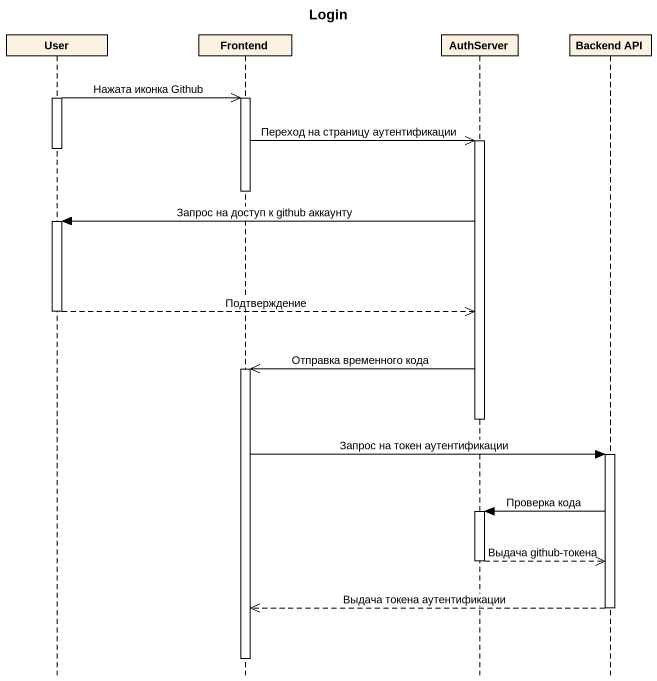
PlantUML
@startuml
title Login
hide footbox
participant User
participant Frontend
participant AuthServer
participant "Backend API" as Backend_API

activate User
User ->> Frontend : Нажата иконка Github
activate Frontend
Frontend ->> AuthServer : Переход на страницу аутентификации
activate AuthServer
deactivate User
deactivate Frontend
AuthServer -> User : Запрос на доступ к github аккаунту
activate User
User -->> AuthServer : Подтверждение
deactivate User
AuthServer ->> Frontend : Отправка временного кода
activate Frontend
deactivate AuthServer
Frontend -> Backend_API : Запрос на токен аутентификации
activate Backend_API
Backend_API -> AuthServer : Проверка кода
activate AuthServer
AuthServer -->> Backend_API : Выдача github-токена
deactivate AuthServer
Backend_API -->> Frontend : Выдача токена аутентификации
deactivate Backend_API
deactivate Frontend
@enduml
